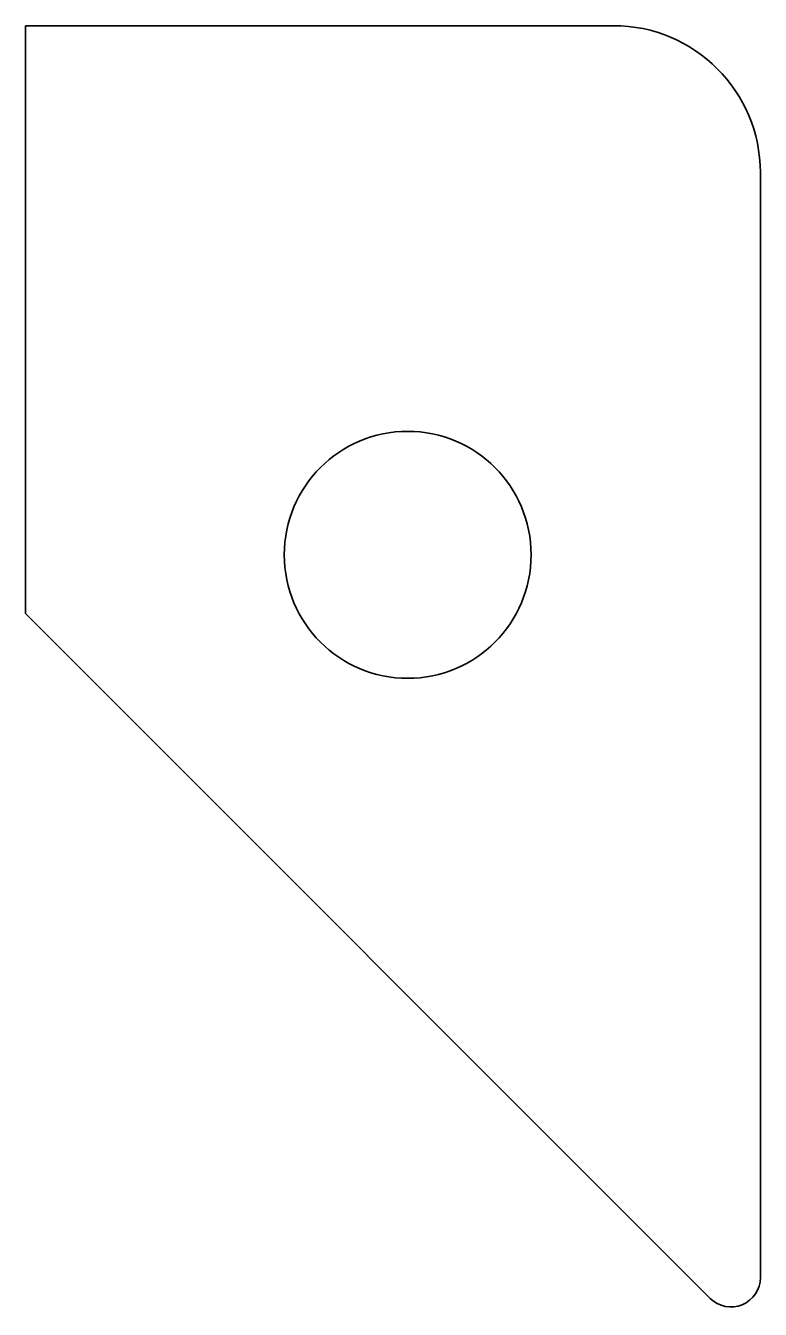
# Model space of a CAD drawing. Header units: millimetres. Extents: x 0 to 25, y -0.1 to 43.6.
import ezdxf

# ---------------------------------------------------------------- set-up
doc = ezdxf.new("R2010")
doc.units = ezdxf.units.MM
doc.layers.add('SIMUMAK Visible (ISO)', color=7, linetype='Continuous', lineweight=35)

# ---------------------------------------------------------------- blocks, each defined once
blk = doc.blocks.new('2DOF-150-18-REFPAB-01_1.2.1 Chapas patas_6_2DOF-150-18-REFPAB-01')
at = {"layer": 'SIMUMAK Visible (ISO)'}
for p, q in [((-12.5, 21.793), (7.5, 21.793)), ((-12.5, 21.793), (-12.5, 1.793)), ((12.5, 16.793), (12.5, -20.793)), ((10.793, -21.5), (-12.5, 1.793))]:
    blk.add_line(p, q, dxfattribs=at)
blk.add_circle((0.5, 3.793), 4.2, dxfattribs=at)
at = {"layer": 'SIMUMAK Visible (ISO)', "extrusion": (0, 0, -1)}
for centre, radius, start, end in [((-7.5, 16.793), 5, 90, 180), ((-11.5, -20.793), 1, 180, 315)]:
    blk.add_arc(centre, radius, start, end, dxfattribs=at)

msp = doc.modelspace()

# ---------------------------------------------------------------- block references
msp.add_blockref('2DOF-150-18-REFPAB-01_1.2.1 Chapas patas_6_2DOF-150-18-REFPAB-01', (12.5, 21.793))

doc.saveas('drawing.dxf')
